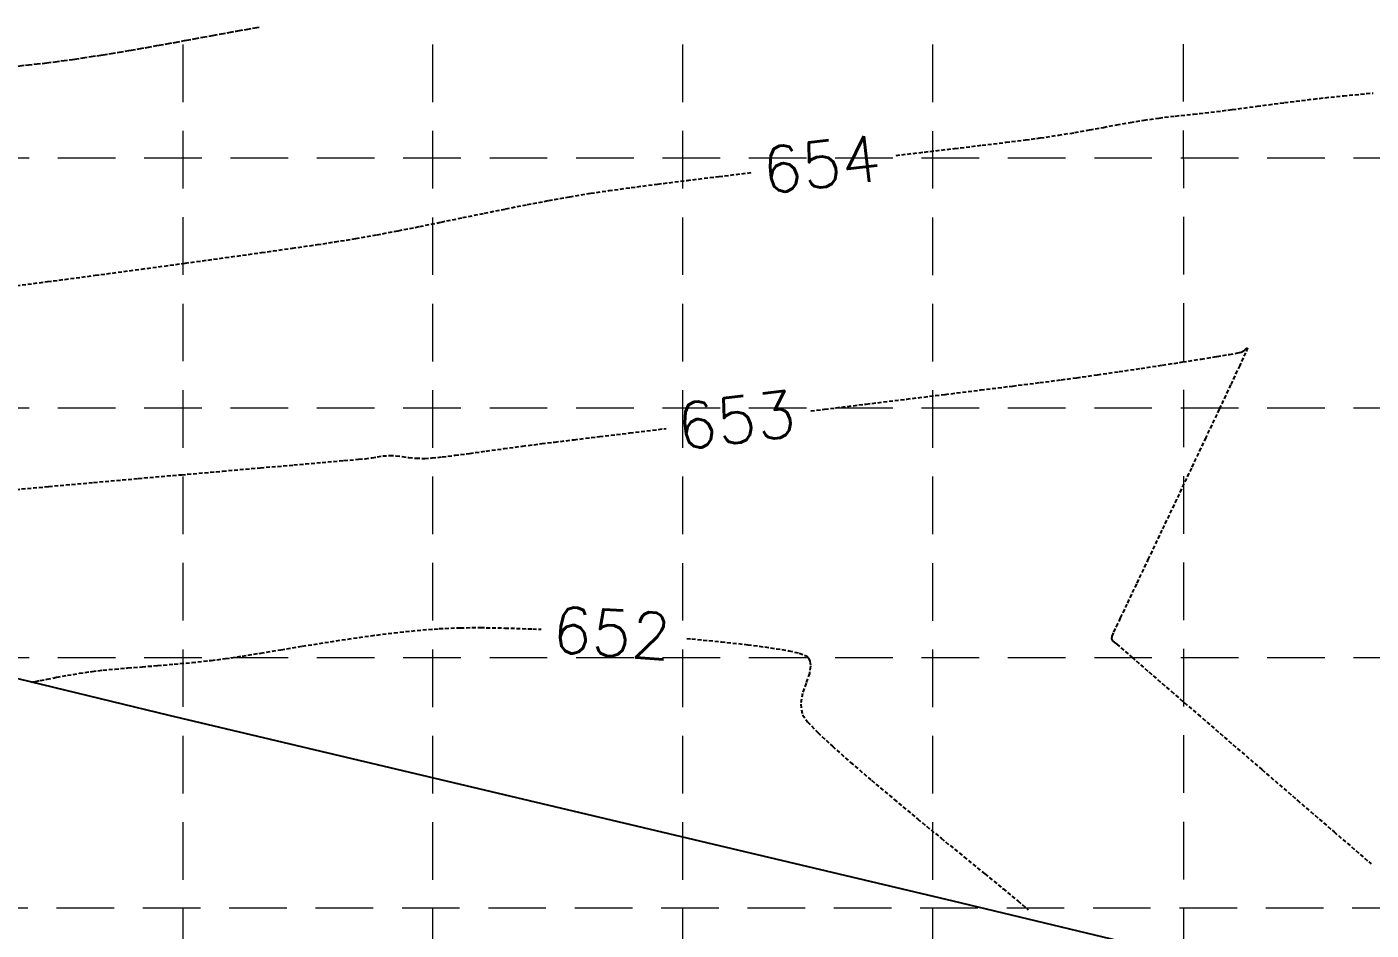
# Model space of a CAD drawing. Header units: inches. Extents: x 2507435 to 2508087, y 7097652 to 7098695.
# Drawn here: x 2507832.3 to 2507919.9, y 7097781.8 to 7097840.6 of the extents above; entities that cross this region are included whole.
import ezdxf

# ---------------------------------------------------------------- set-up
doc = ezdxf.new("R2010")
doc.units = ezdxf.units.IN
doc.header["$MEASUREMENT"] = 0
doc.linetypes.add('DASHED7', pattern=[0.5317999999999998, 0.4379999999999999, -0.0938])
doc.linetypes.add('HIDDEN', pattern=[0.375, 0.25, -0.125])
for name, color, linetype in [('CONT-MJR', 7, 'DASHED7'), ('CONT-MNR', 8, 'HIDDEN'), ('E-FENCE', 7, 'FENCE_LINE'), ('GRID', 254, 'HIDDEN')]:
    doc.layers.add(name, color=color, linetype=linetype)
doc.styles.get("Standard").update_dxf_attribs({"font": 'ARIAL.TTF'})
doc.linetypes.add('FENCE_LINE', pattern='A,0.75,-0.2,["x",Standard,S=0.1,R=0,X=-0.1,Y=-0.05],-0.075', length=1.025)

msp = doc.modelspace()

# ---------------------------------------------------------------- linework, layer by layer
at = {"layer": 'CONT-MJR', "color": 35, "extrusion": (0.1799373858801122, -0.983678065813522, 0), "elevation": -6530734.589933594}
msp.add_lwpolyline([(3744078.238478831, 655.0000000000009), (3744079.91736186, 655.0000000000009)], dxfattribs=at)
at = {"layer": 'CONT-MJR', "color": 35, "extrusion": (0.1738312801240321, -0.9847754495571264, 0), "elevation": -6553836.817300557}
msp.add_lwpolyline([(3703491.823123571, 655), (3703493.402000051, 655)], dxfattribs=at)
at = {"layer": 'CONT-MJR', "color": 35, "extrusion": (0.1726441790153621, -0.9849842574641037, 0), "elevation": -6558295.929666372}
msp.add_lwpolyline([(3695582.525921365, 655.0000000000009), (3695584.376266542, 655.0000000000009)], dxfattribs=at)
at = {"layer": 'CONT-MJR', "color": 35, "extrusion": (0.17887631034452, -0.9838715696662502, 0), "elevation": -6534769.057080907}
msp.add_lwpolyline([(3737028.599542929, 655), (3737030.41415116, 655)], dxfattribs=at)
at = {"layer": 'CONT-MJR', "color": 35, "extrusion": (0.1813995270144274, -0.9834094831752144, 0), "elevation": -6525161.4109814}
msp.add_lwpolyline([(3753780.961419052, 655.0000000000009), (3753782.71889105, 655.0000000000009)], dxfattribs=at)
at = {"layer": 'CONT-MJR', "color": 35, "elevation": 655}
msp.add_lwpolyline([(2507833.500749781, 7097838.239413469), (2507835.316124523, 7097838.477897886)], dxfattribs=at)
at = {"layer": 'CONT-MJR', "color": 35, "extrusion": (-0.1487413194784838, 0.9888761398071044, 0), "elevation": 6645864.381042897}
msp.add_lwpolyline([(-3535680.367328835, 655.0000000000009), (-3535682.225577245, 655.0000000000009)], dxfattribs=at)
at = {"layer": 'CONT-MJR', "color": 35, "extrusion": (0.1626900751941417, -0.9866772215032252, 0), "elevation": -6595275.605656446}
msp.add_lwpolyline([(3629173.715449628, 655), (3629175.58026707, 655)], dxfattribs=at)
at = {"layer": 'CONT-MJR', "color": 35, "extrusion": (0.1063347973580691, -0.9943303831578407, 0), "elevation": -6790926.249078361}
msp.add_lwpolyline([(3248360.453088786, 655), (3248362.236564983, 655)], dxfattribs=at)
at = {"layer": 'CONT-MNR', "color": 35}
for points, elevation in [([(2507914.239682727, 7097835.668674972), (2507916.129724845, 7097835.902552008)], 654), ([(2507916.129724845, 7097835.902552008), (2507918.074142308, 7097836.116584061)], 654), ([(2507908.315683222, 7097834.916430565), (2507909.442016203, 7097835.038830752)], 654), ([(2507909.442016203, 7097835.038830752), (2507910.841207632, 7097835.217728667)], 654), ([(2507906.06402126, 7097834.66566603), (2507907.126430958, 7097834.796477349)], 654), ([(2507898.33943559, 7097833.37152965), (2507899.5245969, 7097833.546232031)], 654), ([(2507899.5245969, 7097833.546232031), (2507900.583824744, 7097833.719626034)], 654), ([(2507888.942931195, 7097832.230545494), (2507890.781766635, 7097832.447194688)], 654), ([(2507890.781766635, 7097832.447194688), (2507892.757161273, 7097832.68106366)], 654), ([(2507894.544138987, 7097832.894711249), (2507896.099186277, 7097833.083857846)], 654), ([(2507875.333464206, 7097830.60339994), (2507877.409399341, 7097830.85898966)], 654), ([(2507869.061769336, 7097829.763991686), (2507870.237859205, 7097829.937841944)], 654), ([(2507870.237859205, 7097829.937841944), (2507871.704180639, 7097830.138546477)], 654), ([(2507863.539050572, 7097828.753635399), (2507864.934696341, 7097829.030097005)], 654), ([(2507864.934696341, 7097829.030097005), (2507866.322175438, 7097829.293564781)], 654), ([(2507859.330273912, 7097827.890105477), (2507860.734123288, 7097828.179257846)], 654), ([(2507860.734123288, 7097828.179257846), (2507862.137954197, 7097828.46856175)], 654), ([(2507857.929122139, 7097827.605486427), (2507859.330273912, 7097827.890105477)], 654), ([(2507852.405812451, 7097826.599979206), (2507853.769013125, 7097826.822647089)], 654), ([(2507847.629527483, 7097825.90638853), (2507849.640555752, 7097826.192298701)], 654), ([(2507839.803068836, 7097824.82848563), (2507842.650765207, 7097825.215473054)], 654), ([(2507830.546944627, 7097823.609511897), (2507833.691139727, 7097824.016496111)], 654), ([(2507909.84081147, 7097819.139572901), (2507910.648342417, 7097819.273754119)], 653), ([(2507911.191016639, 7097819.369268014), (2507911.422052937, 7097819.418486727)], 653), ([(2507911.741374091, 7097819.664600649), (2507911.829765422, 7097819.696268614)], 653), ([(2507911.321706045, 7097818.560837339), (2507910.733498184, 7097817.300596648)], 653), ([(2507902.053381649, 7097817.949631871), (2507903.467647789, 7097818.155632002)], 653), ([(2507889.640755218, 7097816.366208613), (2507892.1445872, 7097816.674687399)], 653), ([(2507896.530000243, 7097817.220057518), (2507898.298145927, 7097817.4435109)], 653), ([(2507910.733498184, 7097817.300596648), (2507909.982754903, 7097815.704180537)], 653), ([(2507887.005129849, 7097816.042825976), (2507889.640755218, 7097816.366208613)], 653), ([(2507869.629823319, 7097813.926233739), (2507871.5999071, 7097814.165811989)], 653), ([(2507863.400987223, 7097813.142070922), (2507864.620008109, 7097813.305804351)], 653), ([(2507864.620008109, 7097813.305804351), (2507865.878131496, 7097813.467462655)], 653), ([(2507865.878131496, 7097813.467462655), (2507866.712217828, 7097813.570340096)], 653), ([(2507909.114663726, 7097813.865719968), (2507908.174412173, 7097811.879345901)], 653), ([(2507851.565673945, 7097812.24209113), (2507852.993336769, 7097812.36577124)], 653), ([(2507852.993336769, 7097812.36577124), (2507853.947779146, 7097812.449329408)], 653), ([(2507853.947779146, 7097812.449329408), (2507854.364197677, 7097812.487687355)], 653), ([(2507854.815005383, 7097812.551819486), (2507855.165194273, 7097812.616448311)], 653), ([(2507855.515432787, 7097812.669252228), (2507855.966389371, 7097812.697909628)], 653), ([(2507856.380854489, 7097812.682283659), (2507856.787808012, 7097812.631366448)], 653), ([(2507856.787808012, 7097812.631366448), (2507857.216279439, 7097812.569043688)], 653), ([(2507857.216279439, 7097812.569043688), (2507857.695298266, 7097812.51920108)], 653), ([(2507857.695298266, 7097812.51920108), (2507858.253893988, 7097812.505724319)], 653), ([(2507858.253893988, 7097812.505724319), (2507858.733595035, 7097812.535796652)], 653), ([(2507858.733595035, 7097812.535796652), (2507859.396599963, 7097812.6055401)], 653), ([(2507859.396599963, 7097812.6055401), (2507860.218875209, 7097812.707996958)], 653), ([(2507861.17638721, 7097812.836209519), (2507862.245102403, 7097812.983220076)], 653), ([(2507839.597172166, 7097811.199601215), (2507842.418886208, 7097811.447716851)], 653), ([(2507842.418886208, 7097811.447716851), (2507845.091396807, 7097811.681101939)], 653), ([(2507906.258178031, 7097807.839381117), (2507905.372570485, 7097805.974052322)], 653), ([(2507905.372570485, 7097805.974052322), (2507904.595552652, 7097804.337333874)], 653), ([(2507903.548036213, 7097802.12625186), (2507903.36791265, 7097801.740150215)], 653), ([(2507859.19845719, 7097801.425025931), (2507860.57853431, 7097801.485864487)], 652), ([(2507860.57853431, 7097801.485864487), (2507861.887631547, 7097801.494195777)], 652), ([(2507851.741454441, 7097800.518282576), (2507853.236818821, 7097800.748354825)], 652), ([(2507875.312268067, 7097800.782396314), (2507875.644334534, 7097800.755009327)], 652), ([(2507881.957938246, 7097799.985132077), (2507882.643122474, 7097799.824784789)], 652), ([(2507903.046498088, 7097800.625476098), (2507903.16457026, 7097800.532606778)], 653), ([(2507903.16457026, 7097800.532606778), (2507903.311203689, 7097800.419001563)], 653), ([(2507843.104151938, 7097799.225277554), (2507844.350464297, 7097799.356592584)], 652), ([(2507882.643122474, 7097799.824784789), (2507882.986378321, 7097799.705528433)], 652), ([(2507882.986378321, 7097799.705528433), (2507883.126930921, 7097799.626882969)], 652), ([(2507883.126930921, 7097799.626882969), (2507883.169315603, 7097799.587893996)], 652), ([(2507833.663904034, 7097798.141398385), (2507834.286321817, 7097798.261788169)], 652), ([(2507834.286321817, 7097798.261788169), (2507834.982827906, 7097798.389029199)], 652), ([(2507835.75400414, 7097798.517084148), (2507836.600432361, 7097798.639915687)], 652), ([(2507836.600432361, 7097798.639915687), (2507837.300359253, 7097798.72284201)], 652), ([(2507837.300359253, 7097798.72284201), (2507838.07459924, 7097798.797650092)], 652), ([(2507838.07459924, 7097798.797650092), (2507838.924399646, 7097798.869350241)], 652), ([(2507838.924399646, 7097798.869350241), (2507839.851007795, 7097798.942952756)], 652), ([(2507839.851007795, 7097798.942952756), (2507840.85567101, 7097799.023467945)], 652), ([(2507883.302625849, 7097798.51567241), (2507883.087113269, 7097797.883068711)], 652), ([(2507883.37660897, 7097798.980725532), (2507883.302625849, 7097798.51567241)], 652), ([(2507832.639006027, 7097797.945321867), (2507832.728397323, 7097797.961233065)], 652), ([(2507832.728397323, 7097797.961233065), (2507832.915879668, 7097797.995857853)], 652), ([(2507832.915879668, 7097797.995857853), (2507833.218922392, 7097798.054076539)], 652), ([(2507906.864960417, 7097797.346981973), (2507908.612857472, 7097795.837980515)], 653), ([(2507882.734349132, 7097796.516659513), (2507882.854136148, 7097795.819567618)], 652), ([(2507910.599372265, 7097794.123277847), (2507912.771922094, 7097792.248222675)], 653), ([(2507885.98551309, 7097792.71999863), (2507887.34447766, 7097791.55195684)], 652), ([(2507912.771922094, 7097792.248222675), (2507915.07792425, 7097790.258163704)], 653), ([(2507888.819027034, 7097790.311097771), (2507890.351729548, 7097789.039642697)], 652), ([(2507891.885153537, 7097787.779812888), (2507893.361867337, 7097786.573829614)], 652)]:
    msp.add_lwpolyline(points, dxfattribs=dict(at, elevation=elevation))
at = {"layer": 'CONT-MNR', "color": 35, "extrusion": (0.08970168363868995, -0.9959686781984585, 0), "elevation": -6844257.98142504}
msp.add_lwpolyline([(3134495.699182628, 654.0000000000009), (3134497.651223969, 654.0000000000009)], dxfattribs=at)
at = {"layer": 'CONT-MNR', "color": 35, "extrusion": (0.1325567346429105, -0.991175419439369, 0), "elevation": -6702759.3271577}
msp.add_lwpolyline([(3426645.439446078, 654.0000000000009), (3426647.071275388, 654.0000000000009)], dxfattribs=at)
at = {"layer": 'CONT-MNR', "color": 35, "extrusion": (0.130612200169848, -0.9914335344171045, 0), "elevation": -6709468.107023962}
msp.add_lwpolyline([(3413492.415358197, 654.0000000000009), (3413494.211793293, 654.0000000000009)], dxfattribs=at)
at = {"layer": 'CONT-MNR', "color": 35, "extrusion": (0.1831896887435344, -0.9830775849026602, 0), "elevation": -6518299.694123704}
msp.add_lwpolyline([(3765712.69635672, 654), (3765713.582359498, 654)], dxfattribs=at)
at = {"layer": 'CONT-MNR', "color": 35, "extrusion": (0.1764525569261353, -0.9843091461295222, 0), "elevation": -6543937.186808559}
msp.add_lwpolyline([(3720983.174093117, 654.0000000000009), (3720984.059449131, 654.0000000000009)], dxfattribs=at)
at = {"layer": 'CONT-MNR', "color": 35, "extrusion": (0.1626566507743866, -0.9866827321681774, 0), "elevation": -6595383.318277613}
msp.add_lwpolyline([(3629015.728893414, 654), (3629016.644603751, 654)], dxfattribs=at)
at = {"layer": 'CONT-MNR', "color": 35, "extrusion": (0.1437367207430159, -0.98961596344746, 0), "elevation": -6663652.29747993}
msp.add_lwpolyline([(3502082.377688477, 654), (3502083.355001064, 654)], dxfattribs=at)
at = {"layer": 'CONT-MNR', "color": 35, "extrusion": (0.1003552035329001, -0.9949516737630377, 0), "elevation": -6810321.080734081}
msp.add_lwpolyline([(3207551.048728117, 654), (3207552.244014577, 654)], dxfattribs=at)
at = {"layer": 'CONT-MNR', "color": 35, "extrusion": (0.1243520233646991, -0.9922381640942388, 0), "elevation": -6730878.913852215}
msp.add_lwpolyline([(3371060.126678321, 654.0000000000009), (3371061.416291454, 654.0000000000009)], dxfattribs=at)
at = {"layer": 'CONT-MNR', "color": 35, "extrusion": (0.1313724915417491, -0.9913330764511558, 0), "elevation": -6706848.138951107}
msp.add_lwpolyline([(3418621.661780873, 654.0000000000009), (3418622.630825454, 654.0000000000009)], dxfattribs=at)
at = {"layer": 'CONT-MNR', "color": 35, "extrusion": (0.1743958929691639, -0.9846756179145942, 0), "elevation": -6551696.241933804}
msp.add_lwpolyline([(3707301.606726827, 654), (3707302.58663469, 654)], dxfattribs=at)
at = {"layer": 'CONT-MNR', "color": 35, "extrusion": (0.1822272268406432, -0.9832564455918755, 0), "elevation": -6521982.97818033}
msp.add_lwpolyline([(3759328.949129596, 654), (3759329.866643974, 654)], dxfattribs=at)
at = {"layer": 'CONT-MNR', "color": 35, "extrusion": (0.1187126233643561, -0.9929286545638376, 0), "elevation": -6749922.926008698}
msp.add_lwpolyline([(3332760.918928864, 654.0000000000009), (3332762.718632908, 654.0000000000009)], dxfattribs=at)
at = {"layer": 'CONT-MNR', "color": 35, "extrusion": (0.1250765533130182, -0.9921470938380739, 0), "elevation": -6728415.602869754}
msp.add_lwpolyline([(3375951.480266369, 654), (3375953.411677627, 654)], dxfattribs=at)
at = {"layer": 'CONT-MNR', "color": 35, "extrusion": (0.1201595069217638, -0.9927545985269062, 0), "elevation": -6745058.91189451}
msp.add_lwpolyline([(3342578.686953219, 654), (3342580.80175523, 654)], dxfattribs=at)
at = {"layer": 'CONT-MNR', "color": 35, "extrusion": (0.1624042189259504, -0.986724312903585, 0), "elevation": -6596312.68083611}
msp.add_lwpolyline([(3627291.494381218, 654.0000000000009), (3627292.875716941, 654.0000000000009)], dxfattribs=at)
at = {"layer": 'CONT-MNR', "color": 35, "extrusion": (0.1292476965534804, -0.9916123400480753, 0), "elevation": -6714159.311930831}
msp.add_lwpolyline([(3404214.725057921, 654.0000000000009), (3404216.452587351, 654.0000000000009)], dxfattribs=at)
at = {"layer": 'CONT-MNR', "color": 35, "extrusion": (0.1759786987176911, -0.9843939747873451, 0), "elevation": -6545729.338719936}
msp.add_lwpolyline([(3717795.259923439, 654.0000000000009), (3717796.658343574, 654.0000000000009)], dxfattribs=at)
at = {"layer": 'CONT-MNR', "color": 35, "extrusion": (0.1993796001053054, -0.9799223311374471, 0), "elevation": -6455304.068742222}
msp.add_lwpolyline([(3872672.314073312, 654), (3872673.743876808, 654)], dxfattribs=at)
at = {"layer": 'CONT-MNR', "color": 35, "extrusion": (0.1858141027752123, -0.9825849170478056, 0), "elevation": -6508222.966414266}
msp.add_lwpolyline([(3783057.008557891, 654.0000000000009), (3783058.420759866, 654.0000000000009)], dxfattribs=at)
at = {"layer": 'CONT-MNR', "color": 35, "extrusion": (0.1937881671290068, -0.9810433967367499, 0), "elevation": -6477283.712033757}
msp.add_lwpolyline([(3835791.040876251, 654.0000000000009), (3835792.46358406, 654.0000000000009)], dxfattribs=at)
at = {"layer": 'CONT-MNR', "color": 35, "extrusion": (0.1437669629358352, -0.9896115704498438, 0), "elevation": -6663544.998618326}
msp.add_lwpolyline([(3502229.936355661, 654), (3502231.565379927, 654)], dxfattribs=at)
at = {"layer": 'CONT-MNR', "color": 35, "extrusion": (0.1487659096817714, -0.9888724407710809, 0), "elevation": -6645762.169593032}
msp.add_lwpolyline([(3535859.594407131, 654), (3535860.760538768, 654)], dxfattribs=at)
at = {"layer": 'CONT-MNR', "color": 35, "extrusion": (0.1750129322476927, -0.9845661346735752, 0), "elevation": -6549373.077592658}
msp.add_lwpolyline([(3711359.3765016, 654.0000000000009), (3711360.774846013, 654.0000000000009)], dxfattribs=at)
at = {"layer": 'CONT-MNR', "color": 35, "extrusion": (0.136529148717236, -0.9906360540332392, 0), "elevation": -6688967.94144811}
msp.add_lwpolyline([(3453419.382102574, 654.0000000000009), (3453422.035777261, 654.0000000000009)], dxfattribs=at)
at = {"layer": 'CONT-MNR', "color": 35, "extrusion": (0.1384909491107713, -0.990363699362208, 0), "elevation": -6682114.923641406}
msp.add_lwpolyline([(3466663.529412867, 654.0000000000009), (3466665.902214351, 654.0000000000009)], dxfattribs=at)
at = {"layer": 'CONT-MNR', "color": 35, "extrusion": (0.1327431263022669, -0.9911504741559177, 0), "elevation": -6702113.948504562}
msp.add_lwpolyline([(3427831.034205613, 654.0000000000009), (3427834.067597794, 654.0000000000009)], dxfattribs=at)
at = {"layer": 'CONT-MNR', "color": 35, "extrusion": (0.1306819685978594, -0.9914243405744022, 0), "elevation": -6709226.851393638}
msp.add_lwpolyline([(3413884.97874535, 654.0000000000009), (3413888.1109874, 654.0000000000009)], dxfattribs=at)
at = {"layer": 'CONT-MNR', "color": 35, "extrusion": (0.1733415376663802, -0.9848617726967855, 0), "elevation": -6555645.784117336}
msp.add_lwpolyline([(3700292.233882268, 653.0000000000009), (3700292.784897889, 653.0000000000009)], dxfattribs=at)
at = {"layer": 'CONT-MNR', "color": 35, "extrusion": (0.9090240119351033, -0.4167437410752671, 0), "elevation": -678219.8492821245}
msp.add_lwpolyline([(7497244.763647516, 653), (7497243.850652596, 653)], dxfattribs=at)
at = {"layer": 'CONT-MNR', "color": 35, "extrusion": (0.5480455215866284, -0.8364485078406443, 0), "elevation": -4562510.838123509}
msp.add_lwpolyline([(5987666.912104944, 653), (5987667.128026951, 653)], dxfattribs=at)
at = {"layer": 'CONT-MNR', "color": 35, "extrusion": (0.6775227591446278, -0.7355018088632078, 0), "elevation": -3521291.919591641}
msp.add_lwpolyline([(6653507.79672404, 653), (6653507.985321148, 653)], dxfattribs=at)
at = {"layer": 'CONT-MNR', "color": 35, "extrusion": (0.9227720172144467, -0.3853463432368096, 0), "elevation": -420888.0067627002}
msp.add_lwpolyline([(7516084.051710664, 653), (7516083.720646261, 653)], dxfattribs=at)
at = {"layer": 'CONT-MNR', "color": 35, "extrusion": (0.1473835978531789, -0.9890794078757542, 0), "elevation": -6650681.942451884}
msp.add_lwpolyline([(3526617.653475284, 653.0000000000009), (3526619.099361824, 653.0000000000009)], dxfattribs=at)
at = {"layer": 'CONT-MNR', "color": 35, "extrusion": (0.1502060945517342, -0.9886547067401821, 0), "elevation": -6640588.937636424}
msp.add_lwpolyline([(3545587.558216536, 653), (3545588.973418282, 653)], dxfattribs=at)
at = {"layer": 'CONT-MNR', "color": 35, "extrusion": (0.1528765378705092, -0.9882452955459626, 0), "elevation": -6630985.789640061}
msp.add_lwpolyline([(3563516.530714603, 653.0000000000009), (3563517.867846124, 653.0000000000009)], dxfattribs=at)
at = {"layer": 'CONT-MNR', "color": 35, "extrusion": (0.1556790887742747, -0.987807684379106, 0), "elevation": -6620851.166116862}
msp.add_lwpolyline([(3582312.377919591, 653), (3582313.589593505, 653)], dxfattribs=at)
at = {"layer": 'CONT-MNR', "color": 35, "extrusion": (0.1590450589888196, -0.9872713250222772, 0), "elevation": -6608602.638124116}
msp.add_lwpolyline([(3604859.496490298, 653), (3604860.535319692, 653)], dxfattribs=at)
at = {"layer": 'CONT-MNR', "color": 35, "extrusion": (0.1278363981622597, -0.9917952688457938, 0), "elevation": -6718981.074213026}
msp.add_lwpolyline([(3394681.08363924, 653.0000000000009), (3394682.504780863, 653.0000000000009)], dxfattribs=at)
at = {"layer": 'CONT-MNR', "color": 35, "extrusion": (0.1327791559555752, -0.9911456480980608, 0), "elevation": -6701974.243795347}
msp.add_lwpolyline([(3428136.114479967, 653), (3428137.117460415, 653)], dxfattribs=at)
at = {"layer": 'CONT-MNR', "color": 35, "extrusion": (0.1401139281047121, -0.9901353882934736, 0), "elevation": -6676408.723593964}
msp.add_lwpolyline([(3477664.362201227, 653.0000000000009), (3477665.727322094, 653.0000000000009)], dxfattribs=at)
at = {"layer": 'CONT-MNR', "color": 35, "extrusion": (0.12295461133062, -0.9924122951437756, 0), "elevation": -6735603.632739452}
msp.add_lwpolyline([(3361572.289715011, 653.0000000000009), (3361574.622738207, 653.0000000000009)], dxfattribs=at)
at = {"layer": 'CONT-MNR', "color": 35, "extrusion": (0.1239179875482087, -0.9922924631186121, 0), "elevation": -6732337.041079812}
msp.add_lwpolyline([(3368111.964723728, 653.0000000000009), (3368114.050895111, 653.0000000000009)], dxfattribs=at)
at = {"layer": 'CONT-MNR', "color": 35, "extrusion": (0.1214130906936871, -0.9926020659902973, 0), "elevation": -6740816.555724791}
msp.add_lwpolyline([(3351098.87459273, 653), (3351101.605496845, 653)], dxfattribs=at)
at = {"layer": 'CONT-MNR', "color": 35, "extrusion": (0.1211336966911254, -0.9926362009950788, 0), "elevation": -6741759.527529022}
msp.add_lwpolyline([(3349200.488699626, 653.0000000000009), (3349201.3940941, 653.0000000000009)], dxfattribs=at)
at = {"layer": 'CONT-MNR', "color": 35, "extrusion": (0.9042620843653676, -0.4269778481129919, 0), "elevation": -762802.167266943}
msp.add_lwpolyline([(7489107.630801311, 653.0000000000009), (7489105.59769542, 653.0000000000009)], dxfattribs=at)
at = {"layer": 'CONT-MNR', "color": 35, "extrusion": (0.1206640105480687, -0.9926934051148197, 0), "elevation": -6743343.467947715}
msp.add_lwpolyline([(3345998.3214743, 653), (3346000.573241267, 653)], dxfattribs=at)
at = {"layer": 'CONT-MNR', "color": 35, "extrusion": (0.1206899663696526, -0.9926902497847413, 0), "elevation": -6743255.978074515}
msp.add_lwpolyline([(3346176.889676698, 653.0000000000009), (3346177.020763246, 653.0000000000009)], dxfattribs=at)
at = {"layer": 'CONT-MNR', "color": 35, "extrusion": (0.1361482557487716, -0.9906884739697779, 0), "elevation": -6690280.442540287}
msp.add_lwpolyline([(3450865.077823319, 653.0000000000009), (3450866.244572352, 653.0000000000009)], dxfattribs=at)
at = {"layer": 'CONT-MNR', "color": 35, "extrusion": (0.1213239981742195, -0.9926129595502077, 0), "elevation": -6741117.317976609}
msp.add_lwpolyline([(3350476.120020879, 653.0000000000009), (3350477.398938131, 653.0000000000009)], dxfattribs=at)
at = {"layer": 'CONT-MNR', "color": 35, "extrusion": (0.1208989652891594, -0.9926648176459216, 0), "elevation": -6742551.323443755}
msp.add_lwpolyline([(3347590.647950594, 653.0000000000009), (3347592.308264956, 653.0000000000009)], dxfattribs=at)
at = {"layer": 'CONT-MNR', "color": 35, "extrusion": (0.0861258817410535, -0.9962842628960502, 0), "elevation": -6855447.710416974}
msp.add_lwpolyline([(3109836.543415011, 653), (3109838.386342715, 653)], dxfattribs=at)
at = {"layer": 'CONT-MNR', "color": 35, "extrusion": (-0.1408424525464606, 0.9900320214824864, 0), "elevation": 6673849.286005806}
msp.add_lwpolyline([(-3482529.444251085, 653.0000000000009), (-3482529.899597676, 653.0000000000009)], dxfattribs=at)
at = {"layer": 'CONT-MNR', "color": 35, "extrusion": (0.1490807889959456, -0.9888250190768568, 0), "elevation": -6644621.669148738}
msp.add_lwpolyline([(3537977.436570711, 653), (3537977.790767367, 653)], dxfattribs=at)
at = {"layer": 'CONT-MNR', "color": 35, "extrusion": (-0.0376747627610845, -0.9992900541138674, 0), "elevation": -7187256.5135569}
msp.add_lwpolyline([(2238667.114846661, 653), (2238667.529606235, 653)], dxfattribs=at)
at = {"layer": 'CONT-MNR', "color": 35, "extrusion": (0.1327172758481238, -0.9911539359208806, 0), "elevation": -6702188.625503434}
msp.add_lwpolyline([(3427677.893763115, 653.0000000000009), (3427678.859820927, 653.0000000000009)], dxfattribs=at)
at = {"layer": 'CONT-MNR', "color": 35, "extrusion": (0.08654649562164864, -0.9962478125926361, 0), "elevation": -6854134.157269922}
msp.add_lwpolyline([(3112725.914207025, 653.0000000000009), (3112728.381970293, 653.0000000000009)], dxfattribs=at)
at = {"layer": 'CONT-MNR', "color": 35, "extrusion": (0.08624428272559419, -0.9962740203865339, 0), "elevation": -6855078.079132101}
msp.add_lwpolyline([(3110649.056833666, 653), (3110651.244679045, 653)], dxfattribs=at)
at = {"layer": 'CONT-MNR', "color": 35, "extrusion": (0.9035948079153957, -0.4283881687305791, 0), "elevation": -774485.8278597221}
msp.add_lwpolyline([(7487904.151918055, 653), (7487901.894095649, 653)], dxfattribs=at)
at = {"layer": 'CONT-MNR', "color": 35, "extrusion": (0.09052669670664948, -0.9958940290931473, 0), "elevation": -6841641.368672785}
msp.add_lwpolyline([(3140075.135151164, 653.0000000000009), (3140078.027531155, 653.0000000000009)], dxfattribs=at)
at = {"layer": 'CONT-MNR', "color": 35, "extrusion": (0.08930943003199282, -0.9960039285602045, 0), "elevation": -6845474.116751864}
msp.add_lwpolyline([(3131713.708722267, 653.0000000000009), (3131716.646171248, 653.0000000000009)], dxfattribs=at)
at = {"layer": 'CONT-MNR', "color": 35, "extrusion": (0.08835161247845096, -0.9960893496933183, 0), "elevation": -6848482.469809258}
msp.add_lwpolyline([(3125132.460511255, 653.0000000000009), (3125135.378034751, 653.0000000000009)], dxfattribs=at)
at = {"layer": 'CONT-MNR', "color": 35, "extrusion": (0.9034348694545162, -0.4287253627366842, 0), "elevation": -777280.2776127178}
msp.add_lwpolyline([(7487612.332592485, 653.0000000000009), (7487610.119031499, 653.0000000000009)], dxfattribs=at)
at = {"layer": 'CONT-MNR', "color": 35, "extrusion": (0.9035168184671126, -0.4285526324117808, 0), "elevation": -775848.7519154041}
msp.add_lwpolyline([(7487754.709231669, 653.0000000000009), (7487753.254939822, 653.0000000000009)], dxfattribs=at)
at = {"layer": 'CONT-MNR', "color": 35, "extrusion": (0.9039983148276476, -0.427536018118677, 0), "elevation": -767425.4772769846}
msp.add_lwpolyline([(7488621.250239375, 653.0000000000009), (7488620.257864878, 653.0000000000009)], dxfattribs=at)
at = {"layer": 'CONT-MNR', "color": 35, "extrusion": (0.9068383393267783, -0.4214786190627599, 0), "elevation": -717308.7504698257}
msp.add_lwpolyline([(7493586.391159208, 653), (7493586.048883564, 653)], dxfattribs=at)
at = {"layer": 'CONT-MNR', "color": 35, "extrusion": (0.1406808837535897, -0.990054992889945, 0), "elevation": -6674406.059766713}
msp.add_lwpolyline([(3481437.500533132, 652), (3481439.030203718, 652)], dxfattribs=at)
at = {"layer": 'CONT-MNR', "color": 35, "extrusion": (0.1251805037528737, -0.9921339836333481, 0), "elevation": -6728035.023899839}
msp.add_lwpolyline([(3376634.224912944, 652), (3376635.749380518, 652)], dxfattribs=at)
at = {"layer": 'CONT-MNR', "color": 35, "extrusion": (0.1048208054581058, -0.9944911255225528, 0), "elevation": -6795824.745218746}
msp.add_lwpolyline([(3238038.032372406, 652.0000000000009), (3238039.530041512, 652.0000000000009)], dxfattribs=at)
at = {"layer": 'CONT-MNR', "color": 35, "extrusion": (0.07839653930717283, -0.9969222550553574, 0), "elevation": -6879348.720343277}
msp.add_lwpolyline([(3056582.266151218, 652), (3056583.715898817, 652)], dxfattribs=at)
at = {"layer": 'CONT-MNR', "color": 35, "extrusion": (-0.01665775639563791, -0.9998612499501437, 0), "elevation": -7138592.02628266}
msp.add_lwpolyline([(2389280.473434698, 652.0000000000009), (2389282.063974877, 652.0000000000009)], dxfattribs=at)
at = {"layer": 'CONT-MNR', "color": 35, "extrusion": (-0.03205781265874839, -0.9994860162341125, 0), "elevation": -7174549.930522926}
msp.add_lwpolyline([(2279034.487095763, 652), (2279036.300976943, 652)], dxfattribs=at)
at = {"layer": 'CONT-MNR', "color": 35, "extrusion": (-0.04377793844269937, -0.9990412864870538, 0), "elevation": -7200785.823755931}
msp.add_lwpolyline([(2194733.85337101, 652.0000000000009), (2194734.394442148, 652.0000000000009)], dxfattribs=at)
at = {"layer": 'CONT-MNR', "color": 35, "extrusion": (0.9929333014951218, -0.1186737493382497, 0), "elevation": 1647857.756680111}
msp.add_lwpolyline([(7345265.157245665, 653.0000000000009), (7345264.989989347, 653.0000000000009)], dxfattribs=at)
at = {"layer": 'CONT-MNR', "color": 35, "extrusion": (0.9281119428608671, -0.3723012510307031, 0), "elevation": -314905.439038414}
msp.add_lwpolyline([(7521249.476319151, 653), (7521249.230078869, 653)], dxfattribs=at)
at = {"layer": 'CONT-MNR', "color": 35, "extrusion": (0.9010679796806601, -0.4336778712295725, 0), "elevation": -818368.1234995741}
msp.add_lwpolyline([(7483223.725772385, 653.0000000000009), (7483223.418755241, 653.0000000000009)], dxfattribs=at)
at = {"layer": 'CONT-MNR', "color": 35, "extrusion": (0.1638047673942329, -0.9864927765467527, 0), "elevation": -6591130.875661474}
msp.add_lwpolyline([(3636626.973782059, 652.0000000000009), (3636628.303371411, 652.0000000000009)], dxfattribs=at)
at = {"layer": 'CONT-MNR', "color": 35, "extrusion": (0.1637420464366959, -0.9865031891629763, 0), "elevation": -6591362.077013324}
msp.add_lwpolyline([(3636209.23582384, 652), (3636210.648845654, 652)], dxfattribs=at)
at = {"layer": 'CONT-MNR', "color": 35, "extrusion": (0.1597317564104266, -0.9871604560526319, 0), "elevation": -6606084.433118971}
msp.add_lwpolyline([(3609394.738120386, 652), (3609396.212242665, 652)], dxfattribs=at)
at = {"layer": 'CONT-MNR', "color": 35, "extrusion": (-0.09417742434387072, -0.9955554292674791, 0), "elevation": -7302439.346266501}
msp.add_lwpolyline([(1828276.620032163, 652), (1828278.54687101, 652)], dxfattribs=at)
at = {"layer": 'CONT-MNR', "color": 35, "extrusion": (-0.1096427754180842, -0.9939710568213843, 0), "elevation": -7329978.993566799}
msp.add_lwpolyline([(1714535.15703801, 652), (1714536.898290078, 652)], dxfattribs=at)
at = {"layer": 'CONT-MNR', "color": 35, "extrusion": (-0.1316669073276878, -0.991294015675855, 0), "elevation": -7366211.754270149}
msp.add_lwpolyline([(1551500.310338669, 652), (1551501.808018012, 652)], dxfattribs=at)
at = {"layer": 'CONT-MNR', "color": 35, "extrusion": (-0.1673625965801284, -0.9858954109163696, 0), "elevation": -7417414.069340992}
msp.add_lwpolyline([(1284601.881118486, 652), (1284603.077933175, 652)], dxfattribs=at)
at = {"layer": 'CONT-MNR', "color": 35, "extrusion": (0.8917196884040961, 0.4525881099990386, 0), "elevation": 5448726.693405179}
msp.add_lwpolyline([(5194201.611411307, 653), (5194201.462228543, 653)], dxfattribs=at)
at = {"layer": 'CONT-MNR', "color": 35, "extrusion": (0.6562023553989524, 0.7545849645791168, 0), "elevation": 7001585.537686628}
msp.add_lwpolyline([(2765167.221848011, 653), (2765166.867217241, 653)], dxfattribs=at)
at = {"layer": 'CONT-MNR', "color": 35, "extrusion": (0.6542055127226977, 0.7563168298558697, 0), "elevation": 7008870.082476516}
msp.add_lwpolyline([(2746650.32577215, 653.0000000000009), (2746649.378354905, 653.0000000000009)], dxfattribs=at)
at = {"layer": 'CONT-MNR', "color": 35, "extrusion": (0.08496936421330574, -0.9963835642688947, 0), "elevation": -6859040.646412755}
msp.add_lwpolyline([(3101866.880730532, 652), (3101867.968630456, 652)], dxfattribs=at)
at = {"layer": 'CONT-MNR', "color": 35, "extrusion": (0.0935086279597232, -0.9956184693430964, 0), "elevation": -6832195.032567957}
msp.add_lwpolyline([(3160559.210157547, 652.0000000000009), (3160560.379797682, 652.0000000000009)], dxfattribs=at)
at = {"layer": 'CONT-MNR', "color": 35, "extrusion": (0.1270241156183902, -0.9918996290206817, 0), "elevation": -6721747.837941116}
msp.add_lwpolyline([(3389121.566975103, 652.0000000000009), (3389122.512853438, 652.0000000000009)], dxfattribs=at)
at = {"layer": 'CONT-MNR', "color": 35, "extrusion": (0.1479992815216665, -0.9889874684085085, 0), "elevation": -6648475.434882018}
msp.add_lwpolyline([(3530696.786155168, 652), (3530697.881986256, 652)], dxfattribs=at)
at = {"layer": 'CONT-MNR', "color": 35, "extrusion": (0.1591158331386592, -0.9872599210160364, 0), "elevation": -6608335.045976745}
msp.add_lwpolyline([(3605268.514577993, 652.0000000000009), (3605269.738404158, 652.0000000000009)], dxfattribs=at)
at = {"layer": 'CONT-MNR', "color": 35, "extrusion": (0.8026432802885517, 0.596459357045921, 0), "elevation": 6246484.55223598}
msp.add_lwpolyline([(4201150.761341698, 652), (4201150.646023884, 652)], dxfattribs=at)
at = {"layer": 'CONT-MNR', "color": 35, "extrusion": (0.9026741423539872, 0.4303247526293293, 0), "elevation": 5318160.163116626}
msp.add_lwpolyline([(5327795.837994258, 652), (5327795.620948596, 652)], dxfattribs=at)
at = {"layer": 'CONT-MNR', "color": 35, "extrusion": (0.9901296223381174, 0.1401546680227849, 0), "elevation": 3477919.28038593}
msp.add_lwpolyline([(6676249.783993972, 652), (6676249.462129154, 652)], dxfattribs=at)
at = {"layer": 'CONT-MNR', "color": 35, "extrusion": (-0.6537757817690829, -0.7566883289520359, 0), "elevation": -7010429.184495812}
msp.add_lwpolyline([(-2742667.549999637, 653), (-2742666.079231001, 653)], dxfattribs=at)
at = {"layer": 'CONT-MNR', "color": 35, "extrusion": (0.163808474875258, -0.9864921609212322, 0), "elevation": -6591117.846800802}
msp.add_lwpolyline([(3636639.080522698, 652.0000000000009), (3636639.862258496, 652.0000000000009)], dxfattribs=at)
at = {"layer": 'CONT-MNR', "color": 35, "extrusion": (-0.6535887346199102, -0.7568498965963758, 0), "elevation": -7011106.862539403}
msp.add_lwpolyline([(-2740933.259867506, 653.0000000000009), (-2740931.335183871, 653.0000000000009)], dxfattribs=at)
at = {"layer": 'CONT-MNR', "color": 35, "extrusion": (0.1925642631097596, -0.9812843647857615, 0), "elevation": -6482039.199068149}
msp.add_lwpolyline([(3827679.779204026, 652.0000000000009), (3827680.232672621, 652.0000000000009)], dxfattribs=at)
at = {"layer": 'CONT-MNR', "color": 35, "extrusion": (0.9452066207924055, -0.326472730882997, 0), "elevation": 53230.23997176159}
msp.add_lwpolyline([(7527640.992308015, 652), (7527640.280869317, 652)], dxfattribs=at)
at = {"layer": 'CONT-MNR', "color": 35, "extrusion": (0.9852569247976356, -0.1710812442622116, 0), "elevation": 1256608.971007811}
msp.add_lwpolyline([(7422205.571836212, 652.0000000000009), (7422204.867499491, 652.0000000000009)], dxfattribs=at)
at = {"layer": 'CONT-MNR', "color": 35, "extrusion": (0.8157461363052674, 0.5784100976841847, 0), "elevation": 6151232.521906293}
msp.add_lwpolyline([(4339414.749454582, 652), (4339414.192222427, 652)], dxfattribs=at)
at = {"layer": 'CONT-MNR', "color": 35, "extrusion": (-0.6534182228981018, -0.7569971109487054, 0), "elevation": -7011724.132459168}
msp.add_lwpolyline([(-2739349.56849029, 653), (-2739346.94428636, 653)], dxfattribs=at)
at = {"layer": 'CONT-MNR', "color": 35, "extrusion": (0.7217972077969221, 0.692104609735094, 0), "elevation": 6722599.965316944}
msp.add_lwpolyline([(3387451.368881876, 652), (3387450.404258668, 652)], dxfattribs=at)
at = {"layer": 'CONT-MNR', "color": 35, "extrusion": (0.6839257713065293, 0.7295516015627469, 0), "elevation": 6893413.860546017}
msp.add_lwpolyline([(3024734.018426028, 652), (3024732.708717483, 652)], dxfattribs=at)
at = {"layer": 'CONT-MNR', "color": 35, "extrusion": (-0.6639506292287283, -0.747776411734668, 0), "elevation": -6972674.449512349}
msp.add_lwpolyline([(-2837247.54525772, 652), (-2837245.959291536, 652)], dxfattribs=at)
at = {"layer": 'CONT-MNR', "color": 35, "extrusion": (-0.6438725727997512, -0.765132740115223, 0), "elevation": -7045512.57569619}
msp.add_lwpolyline([(-2651206.591974309, 652.0000000000009), (-2651204.664793184, 652.0000000000009)], dxfattribs=at)
at = {"layer": 'CONT-MNR', "color": 35, "extrusion": (-0.653315467993424, -0.7570857938705055, 0), "elevation": -7012095.885150053}
msp.add_lwpolyline([(-2738389.286501296, 653), (-2738386.133791523, 653)], dxfattribs=at)
at = {"layer": 'CONT-MNR', "color": 35, "extrusion": (0.6348090824716945, 0.7726690292819076, 0), "elevation": 7076273.340429538}
msp.add_lwpolyline([(2567971.744216898, 652), (2567969.759636269, 652)], dxfattribs=at)
at = {"layer": 'CONT-MNR', "color": 35, "extrusion": (0.6532968935798543, 0.7571018219756921, 0), "elevation": 7012163.0661497}
msp.add_lwpolyline([(2738214.099373168, 653), (2738210.909368034, 653)], dxfattribs=at)
at = {"layer": 'CONT-MNR', "color": 35, "extrusion": (0.6315606612854718, 0.7753264674423658, 0), "elevation": 7086988.581001543}
msp.add_lwpolyline([(2538246.681252213, 652.0000000000009), (2538244.923835175, 652.0000000000009)], dxfattribs=at)
at = {"layer": 'CONT-MNR', "color": 35, "extrusion": (0.632135481817676, 0.7748578789862917, 0), "elevation": 7085104.23004968}
msp.add_lwpolyline([(2543500.047169933, 652), (2543498.510115902, 652)], dxfattribs=at)
at = {"layer": 'CONT-MNR', "color": 35, "extrusion": (-0.635174292994415, -0.7723688351552288, 0), "elevation": -7075058.555482867}
msp.add_lwpolyline([(-2571309.599818419, 652), (-2571308.354308242, 652)], dxfattribs=at)
at = {"layer": 'CONT-MNR', "color": 35, "extrusion": (0.6438008972232915, 0.7651930506313325, 0), "elevation": 7045761.022854472}
msp.add_lwpolyline([(2650534.252801019, 652), (2650533.369943556, 652)], dxfattribs=at)
at = {"layer": 'E-FENCE'}
for p, q in [((2507841.621101274, 7097795.777554879), (2507788.379314817, 7097808.627094389)), ((2507892.673724257, 7097783.693143738), (2507841.621101274, 7097795.777554879)), ((2507916.053595797, 7097778.086386277), (2507892.673724257, 7097783.693143738))]:
    msp.add_line(p, q, dxfattribs=at)
at = {"layer": 'GRID', "color": 252, "linetype": 'HIDDEN', "lineweight": 0, "ltscale": 15}
for p, q in [((2507842.520244809, 7097734.452311726), (2507842.520244809, 7098678.232320917)), ((2507858.791339369, 7097734.44975357), (2507858.791339369, 7098678.232320917)), ((2507875.062433929, 7097734.447195414), (2507875.062433929, 7098678.232320917)), ((2507891.333528488, 7097734.444637258), (2507891.333528488, 7098678.232320917)), ((2507907.681593838, 7097734.48164074), (2507907.604623048, 7098678.232320917)), ((2507451.859497611, 7097832.0810028), (2508070.16109088, 7097832.0810028)), ((2507451.859497611, 7097815.80990824), (2508070.16109088, 7097815.80990824)), ((2507451.859497611, 7097799.538813679), (2508070.16109088, 7097799.538813679)), ((2507451.77476121, 7097783.280482916), (2508069.643721474, 7097783.24573622))]:
    msp.add_line(p, q, dxfattribs=at)

# ---------------------------------------------------------------- texts
at = {"layer": 'CONT-MNR', "color": 35, "char_height": 3, "width": 12, "attachment_point": 1}
for s, insert, rotation in [('\\Ftxt.shx;\\W1.0000000000;\\T1.0000000000;\\o\\l654', (2507880.07739737, 7097832.695917929, 654), 6.726482353248157), ('\\Ftxt.shx;\\W1.0000000000;\\T1.0000000000;\\o\\l653', (2507874.5287161, 7097816.032736093, 653), 6.9370572848663), ('\\Ftxt.shx;\\W1.0000000000;\\T1.0000000000;\\o\\l652', (2507866.67716664, 7097802.88227727, 652), 356.3968514566529)]:
    msp.add_mtext(s, dxfattribs=dict(at, insert=insert, rotation=rotation))

doc.saveas('drawing.dxf')
